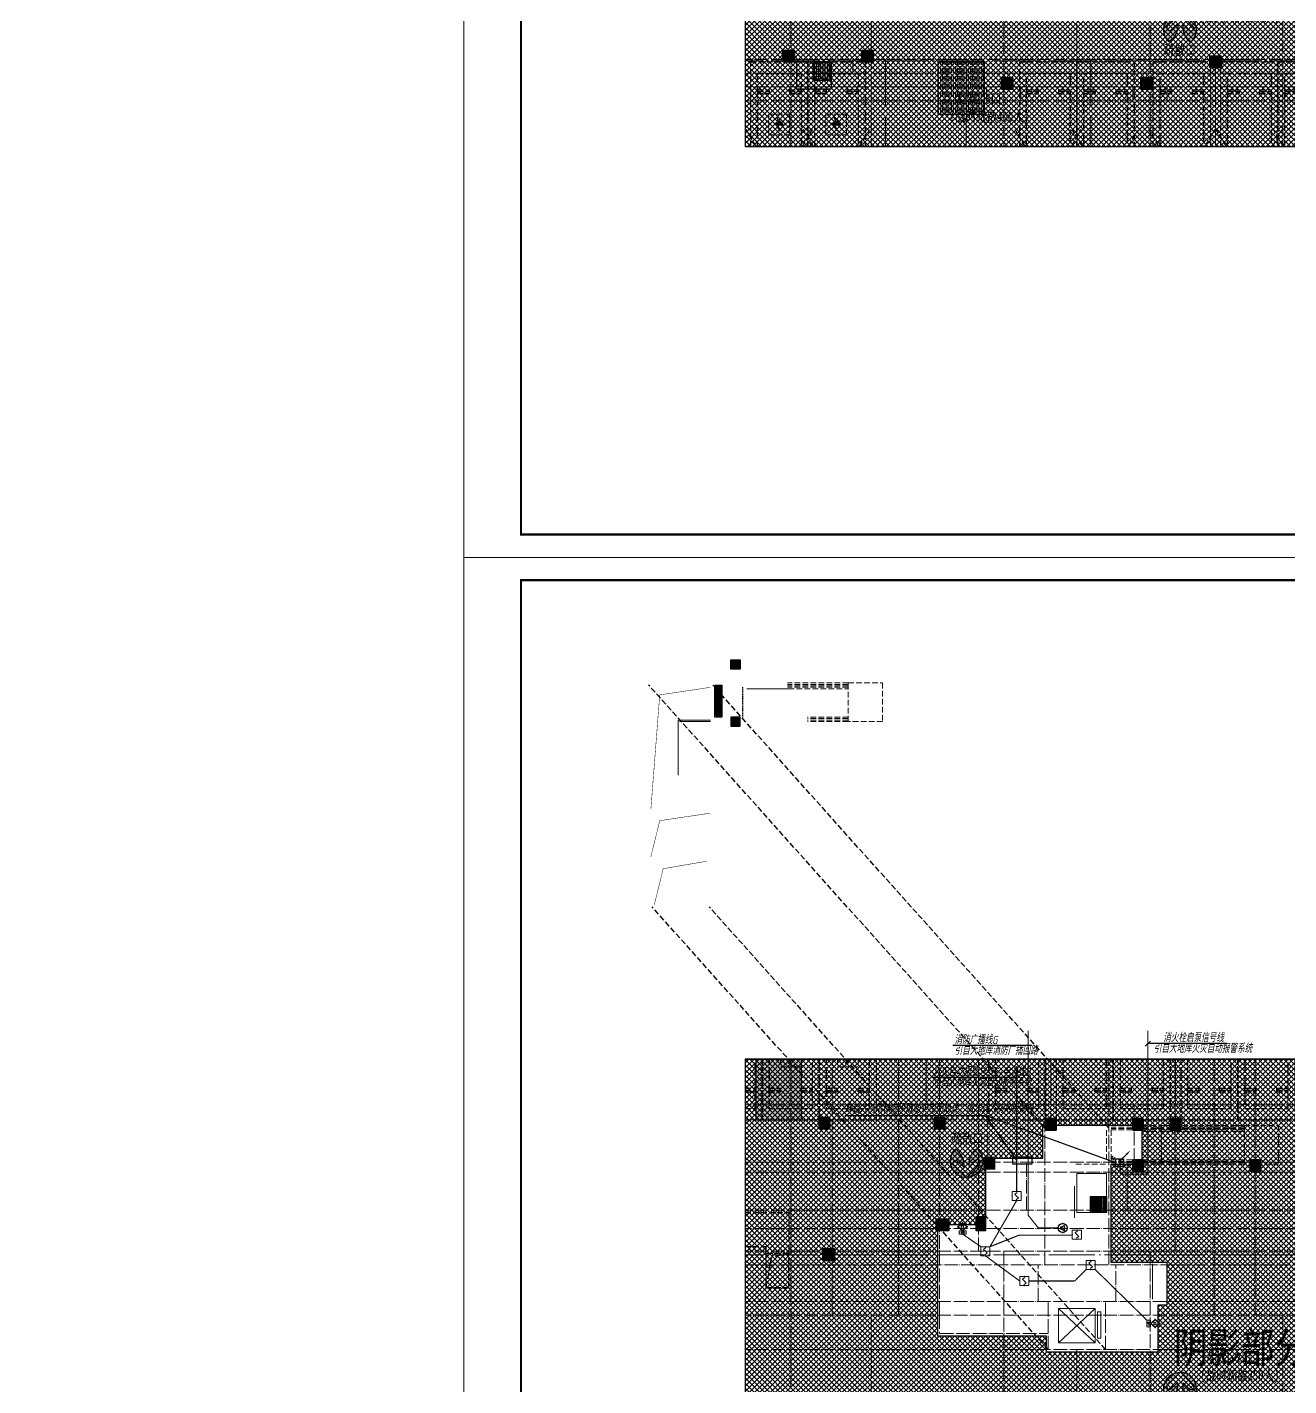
# Model space of a CAD drawing. Extents: x 3002737 to 4077523, y -995787 to -7267.
# Drawn here: x 3398263 to 3453419, y -853806 to -794406 of the extents above; entities that cross this region are included whole.
import ezdxf
from ezdxf.enums import TextEntityAlignment as Align
from ezdxf.xclip import XClip

# ---------------------------------------------------------------- set-up
doc = ezdxf.new("R2010")
doc.units = 0
doc.header["$LTSCALE"] = 1000
doc.header["$MEASUREMENT"] = 0
doc.header["$XCLIPFRAME"] = 2
for name, pattern in [('#P_--_20B1_001_t3$0$DASH', [0.35, 0.25, -0.1]), ('5、6、7#楼参照$0$DASH', [0.35, 0.25, -0.1]), ('__DASH', [0.35, 0.25, -0.1]), ('DASH', [0.35, 0.25, -0.1]), ('DOTE', [2.4200000000000004, 2, -0.2, 0.02, -0.2]), ('HIDDEN', [0.375, 0.25, -0.125])]:
    doc.linetypes.add(name, pattern=pattern)
doc.layers.get('0').update_dxf_attribs({"linetype": 'CONTINUOUS'})
for name, color, linetype in [('!!电气', 1, 'CONTINUOUS'), ('!校对', 2, 'CONTINUOUS'), ('0-R-口部编号', 211, 'CONTINUOUS'), ('0-R-风井', 2, 'CONTINUOUS'), ('0-R疏散口', 20, 'CONTINUOUS'), ('0-R集水坑', 191, 'CONTINUOUS'), ('DIM-照明', 7, 'CONTINUOUS'), ('EQUIP-安防', 3, 'CONTINUOUS'), ('EQUIP-广播', 3, 'CONTINUOUS'), ('HS-A-停车位（标准）', 9, 'CONTINUOUS'), ('LWIRE', 4, 'CONTINUOUS'), ('text', 7, 'CONTINUOUS'), ('VPIPE-雨水', 4, 'DASH'), ('WIRE-消防', 4, 'CONTINUOUS'), ('人防集水坑', 11, 'CONTINUOUS'), ('审核', 1, 'CONTINUOUS'), ('疏散口', 20, 'CONTINUOUS')]:
    doc.layers.add(name, color=color, linetype=linetype)
for name, color, linetype, lineweight in [('3.5方案汇报，与郭总、侯月琴确定户型_t8$0$STAIR', 2, 'CONTINUOUS', 18), ('AE-PARKING', 70, '5、6、7#楼参照$0$DASH', 13), ('DOTE', 19, 'DOTE', 9), ('EQUIP-消防', 3, 'CONTINUOUS', 20), ('PUB_HATCH', 8, 'CONTINUOUS', 9), ('STAIR', 252, 'CONTINUOUS', 20), ('WINDOW', 146, 'CONTINUOUS', 20), ('图框', 147, 'CONTINUOUS', 20), ('填充', 251, 'CONTINUOUS', 5), ('平面-看线', 252, 'CONTINUOUS', 15), ('排水', 252, 'CONTINUOUS', 20), ('砼柱', 2, 'CONTINUOUS', 35)]:
    doc.layers.add(name, color=color, linetype=linetype, lineweight=lineweight)
doc.styles.add('-宋体', font='', dxfattribs={"width": 0.8})
doc.styles.add('_TEL_DIM', font='SIMPLEX', dxfattribs={"width": 0.8, "height": 3.5, "bigfont": 'HZTXT'})
doc.styles.add('HZTXT', font='gbeitc.shx', dxfattribs={"width": 0.8, "height": 400, "bigfont": 'hztxt.shx'})
doc.styles.get("Standard").update_dxf_attribs({"font": 'gbenor.shx', "bigfont": 'gbcbig.shx'})
doc.styles.add('黑体', font='simhei.ttf')
doc.styles.get('-宋体').set_extended_font_data('SimSun')
pattern_1 = [(90, (278075.2999756152, -731194.3965097175), (-93.75, 5.740531871003218e-15), [225, -56.25, 9.375, -56.25])]

# ---------------------------------------------------------------- blocks, each defined once
blk = doc.blocks.new('充电车位')
at = {"layer": 'AE-PARKING', "linetype": 'ByBlock'}
h = blk.add_hatch(color=1, dxfattribs=at)
h.dxf.hatch_style = 1
h.paths.add_polyline_path([(-1007586.192309124, -1042637.750552036), (-1007473.70691881, -1042375.484842397), (-1007689.223537753, -1042375.484842405), (-1007425.007632948, -1042030.478523538), (-1007514.574478829, -1042281.719792634), (-1007278.962196556, -1042297.991757713)])
at = {"layer": 'AE-PARKING', "color": 1}
for p, q in [((-1007928.602682202, -1041872.947363779), (-1007028.602682206, -1041872.947363779)), ((-1007928.602682199, -1041872.947363779), (-1007928.602682201, -1042772.947363771)), ((-1007028.602682203, -1041872.947363779), (-1007028.602682201, -1042772.947363771)), ((-1007928.602682204, -1042772.947363771), (-1007028.602682201, -1042772.947363771))]:
    blk.add_line(p, q, dxfattribs=at)
at = {"layer": 'AE-PARKING', "color": 1, "linetype": 'ByBlock'}
for p, q in [((-1007425.007632948, -1042030.478523538), (-1007689.223537753, -1042375.484842405)), ((-1007689.223537753, -1042375.484842405), (-1007473.70691881, -1042375.484842397)), ((-1007278.962196556, -1042297.991757713), (-1007586.192309124, -1042637.750552036)), ((-1007586.192309124, -1042637.750552036), (-1007473.70691881, -1042375.484842397)), ((-1007425.007632948, -1042030.478523538), (-1007514.574478829, -1042281.719792634)), ((-1007514.574478829, -1042281.719792634), (-1007278.962196556, -1042297.991757713))]:
    blk.add_line(p, q, dxfattribs=at)
blk = doc.blocks.new('A$C25A378E3')
at = {"layer": 'HS-A-停车位（标准）', "linetype": 'DASH'}
for p, q in [((299.9288666398497, 4280.200665866025), (299.9276344913524, 4120.200664976728)), ((299.9282505712472, 4200.200665451237), (799.9279646449722, 4200.00894667895)), ((299.9288666398497, 4280.200665866025), (799.9285807174165, 4280.00894703425)), ((799.9285807174165, 4280.00894703425), (799.9273485837039, 4120.008946264163)), ((1699.929113851395, 4280.193678615266), (1699.927881702897, 4120.19367778569)), ((1699.928497782676, 4200.193678200361), (2199.928211856517, 4200.001959428308)), ((1699.929113851395, 4280.193678615266), (2199.928827928961, 4280.001959843212)), ((2199.928827928961, 4280.001959843212), (2199.927595795365, 4120.001958953799)), ((299.9276344913524, 4120.200664976728), (799.9273485837039, 4120.008946264163)), ((1699.927881702897, 4120.19367778569), (2199.927595795365, 4120.001958953799)), ((300.0205537431175, 1700.046125917463), (-199.9740653929766, 2550.049336581258)), ((2200.020893819514, 1700.035927985562), (2700.026429273654, 2550.032717227354))]:
    blk.add_line(p, q, dxfattribs=at)
for points in [[(1.164153218269348e-10, 5499.999999999884), (2499.999999842257, 5499.971898506512), (2499.938176556607, -0.02810114610474557), (-0.06182328553404659, 3.472669050097466e-07)], [(299.9943796824664, 4999.996627852321), (2199.994379562442, 4999.975270717288), (2199.938176575466, -0.02472896687686443), (299.9381766954903, -0.003371831844560802)]]:
    blk.add_lwpolyline(points, close=True, dxfattribs=at)
blk = doc.blocks.new('TIY8O')
at = {"layer": '0-R集水坑', "linetype": 'DASH'}
h = blk.add_hatch(dxfattribs=at)
h.set_pattern_fill('LINE', color=191, scale=100, angle=-90.00000000000006, style=0)
h.set_pattern_definition([(270, (-235326.6603705898, -492619.8195465856), (95.25, -7.876661409549766e-14), [])])
h.paths.add_polyline_path([(251192.714674465, 63602.66983472076), (251192.7093475896, 62902.669904932), (250492.7095668054, 62902.67580823865), (250492.7161997986, 63602.67580820792)])
at = {"layer": '0-R集水坑', "color": 191, "elevation": 0.4327255357110903}
for points in [[(250442.7090580211, 62452.68549320343), (251942.7090579913, 62452.67601750753), (251942.7166385491, 63652.67601748332), (250442.7166385789, 63652.68549317922)], [(251242.7159861337, 63652.66910502905), (251242.7089670943, 62852.66910505909), (250442.7091281175, 62852.67624693047), (250442.7166384909, 63652.67624689624)]]:
    blk.add_lwpolyline(points, close=True, dxfattribs=at)
at = {"layer": '0-R集水坑', "color": 191, "linetype": 'DASH', "elevation": 0.4327255357110903}
blk.add_lwpolyline([(251192.714674465, 63602.66983472076), (251192.7093475896, 62902.669904932), (250492.7095668054, 62902.67580823865), (250492.7161997986, 63602.67580820792)], close=True, dxfattribs=at)
blk = doc.blocks.new('TYUIYOIUO')
at = {"layer": '0-R-风井', "linetype": '__DASH'}
for p, q in [((-220495.2604517784, 794766.7156419335), (-212859.8629011378, 794766.7156419335)), ((-212859.8629011378, 794766.7156419335), (-212859.8629011379, 792966.6619020574)), ((-220495.2604517784, 793266.7156419335), (-213859.8629011378, 793266.7156419335)), ((-213859.8629011378, 793266.7156419335), (-213859.8629011379, 792966.6619020574)), ((-213859.8629011379, 792966.6619020574), (-213859.8629011379, 791466.6619020574)), ((-212859.8629011379, 792966.6619020574), (-213859.8629011379, 792966.6619020574)), ((-212859.8629011379, 791466.6619020574), (-212859.8629011379, 792966.6619020574)), ((-213859.8629011379, 791466.6619020574), (-212859.8629011379, 791466.6619020574)), ((-212859.8629011379, 791466.6619020574), (-213859.8629011379, 791466.6619020574))]:
    blk.add_line(p, q, dxfattribs=at)
blk.add_lwpolyline([(-212859.873652828, 792966.6619020574), (-213625.1434895012, 792789.1179162799), (-213859.8629011379, 791466.6619020574)], dxfattribs=at)
blk = doc.blocks.new('A$C1DD019F9')
at = {"layer": '疏散口'}
h = blk.add_hatch(color=256, dxfattribs=at)
edge = h.paths.add_edge_path()
edge.add_line((1657.837590239942, 3315.723901660649), (367.3306208625436, 2025.216944172512))
edge.add_arc((562.7390984487897, 1829.808464785995), 276.3493204781321, 134.999999736071, 315.0000450135555)
edge.add_line((758.1477304548025, 1634.400139819365), (1381.488251060247, 2257.740654682275))
edge.add_arc((-487.2515846193137, 1989.868379143272), 1887.841129295078, -24.12321173134552, 8.157426411511608, ccw=False)
edge.add_arc((-487.2518275084583, 1989.868449001487), 1887.841379523462, 303.5961554791981, 335.8767893464231, ccw=False)
edge.add_arc((1657.83757689014, 1657.627985069564), 1658.095916591085, 89.99999953869542, 228.4172749558772, ccw=False)
h = blk.add_hatch(color=256, dxfattribs=at)
edge = h.paths.add_edge_path()
edge.add_line((1657.837590239942, 3315.723901660649), (2948.344559617341, 2025.216944172512))
edge.add_arc((2752.936082031095, 1829.808464785995), 276.3493204781321, -135.00004501355562, 45.000000263928996, ccw=False)
edge.add_line((2557.527450025082, 1634.400139819365), (1934.186929419636, 2257.740654682275))
edge.add_arc((3802.926765099197, 1989.868379143272), 1887.841129295078, 171.8425735884883, 204.1232117313454)
edge.add_arc((3802.927007988342, 1989.868449001489), 1887.841379523464, 204.123210653577, 236.403844520802)
edge.add_arc((1657.837603589745, 1657.627985069564), 1658.095916591085, 311.5827250441228, 450.0000004613047)
for points in [[(1657.837590239942, 3315.723901660649), (367.3306208625437, 2025.216944172512, 1.000000395120669), (758.1477304548025, 1634.400139819365), (1381.488251060247, 2257.740654682275, -0.1417897514410627), (1235.721885070204, 1218.307265423704, -0.141789732410033), (557.3581269979476, 417.3751685111782, -0.6899650482418342), (1657.837590239942, 3315.723901660649)], [(1657.837590239942, 3315.723901660649), (2948.344559617341, 2025.216944172512, -1.000000395120669), (2557.527450025082, 1634.400139819365), (1934.186929419636, 2257.740654682275, 0.1417897514410627), (2079.953295409679, 1218.307265423704, 0.141789732410033), (2758.317053481937, 417.3751685111782, 0.6899650482418342), (1657.837590239942, 3315.723901660649)]]:
    blk.add_lwpolyline(points, format="xyb", close=True, dxfattribs=at)
blk = doc.blocks.new('A$C24B36177')
for points in [[(-33100.00072647131, -16697.00419361377), (-33550.00072647131, -16697.00419361377), (-33550.00072647131, -17197.00419361377), (-33100.00072647131, -17197.00419361377)], [(-28064.61950743129, -16697.00424090121), (-28514.61950743129, -16697.00424090121), (-28514.61950743129, -17197.00424090121), (-28064.61950743129, -17197.00424090121)], [(-23200, -16747.00424090121), (-23650, -16747.00424090121), (-23650, -17247.00424090121), (-23200, -17247.00424090121)], [(-19389.61950742546, -16747.00424090121), (-19839.61950742546, -16747.00424090121), (-19839.61950742546, -17247.00424090121), (-19389.61950742546, -17247.00424090121)], [(-17750, -16747.00424090121), (-18200, -16747.00424090121), (-18200, -17247.00424090121), (-17750, -17247.00424090121)], [(-25889.61950742546, -18447.00409836951), (-26339.61950742546, -18447.00409836951), (-26339.61950742546, -18947.00409836951), (-25889.61950742546, -18947.00409836951)], [(-19389.61950742546, -18547.00409836951), (-19839.61950742546, -18547.00409836951), (-19839.61950742546, -19047.00409836951), (-19389.61950742546, -19047.00409836951)], [(-14264.61950506538, -18547.00410158467), (-14714.61950506538, -18547.00410158467), (-14714.61950506538, -19047.00410158467), (-14264.61950506538, -19047.00410158467)], [(-27889.61950743129, -21147.00424090121), (-28439.61950743129, -21147.00424090121), (-28439.61950743129, -21647.00424090121), (-27889.61950743129, -21647.00424090121)], [(-26289.61950743129, -21047.00424090121), (-26689.61950743129, -21047.00424090121), (-26689.61950743129, -21647.00424090121), (-26289.61950743129, -21647.00424090121)], [(-32889.61950743129, -22447.00424090121), (-33389.61950743129, -22447.00424090121), (-33389.61950743129, -22947.00424090121), (-32889.61950743129, -22947.00424090121)], [(-35139.6195074314, -29947.00424090121), (-34639.6195074314, -29947.00424090121), (-34639.6195074314, -29447.00424090121), (-35139.6195074314, -29447.00424090121)], [(-31689.61950792919, -29947.00424090121), (-31189.61950792919, -29947.00424090121), (-31189.61950792919, -29447.00424090121), (-31689.61950792919, -29447.00424090121)], [(-15974.99999840115, -29697.00424090121), (-16474.99999840115, -29697.00424090121), (-16474.99999840115, -30197.00424090121), (-15974.99999840115, -30197.00424090121)], [(-25589.6195074314, -31147.00424090121), (-25089.6195074314, -31147.00424090121), (-25089.6195074314, -30647.00424090121), (-25589.6195074314, -30647.00424090121)], [(-19489.6195074314, -31147.00424090121), (-18989.6195074314, -31147.00424090121), (-18989.6195074314, -30647.00424090121), (-19489.6195074314, -30647.00424090121)]]:
    blk.add_hatch(color=252).paths.add_polyline_path(points)
at = {"layer": '砼柱', "color": 252, "lineweight": 35}
for points in [[(-33100.00072647131, -16697.00419361377), (-33550.00072647131, -16697.00419361377), (-33550.00072647131, -17197.00419361377), (-33100.00072647131, -17197.00419361377)], [(-28064.61950743129, -16697.00424090121), (-28514.61950743129, -16697.00424090121), (-28514.61950743129, -17197.00424090121), (-28064.61950743129, -17197.00424090121)], [(-23200, -16747.00424090121), (-23650, -16747.00424090121), (-23650, -17247.00424090121), (-23200, -17247.00424090121)], [(-19389.61950742546, -16747.00424090121), (-19839.61950742546, -16747.00424090121), (-19839.61950742546, -17247.00424090121), (-19389.61950742546, -17247.00424090121)], [(-17750, -16747.00424090121), (-18200, -16747.00424090121), (-18200, -17247.00424090121), (-17750, -17247.00424090121)], [(-25889.61950742546, -18447.00409836951), (-26339.61950742546, -18447.00409836951), (-26339.61950742546, -18947.00409836951), (-25889.61950742546, -18947.00409836951)], [(-19389.61950742546, -18547.00409836951), (-19839.61950742546, -18547.00409836951), (-19839.61950742546, -19047.00409836951), (-19389.61950742546, -19047.00409836951)], [(-14264.61950506538, -18547.00410158467), (-14714.61950506538, -18547.00410158467), (-14714.61950506538, -19047.00410158467), (-14264.61950506538, -19047.00410158467)], [(-27889.61950743129, -21147.00424090121), (-28439.61950743129, -21147.00424090121), (-28439.61950743129, -21647.00424090121), (-27889.61950743129, -21647.00424090121)], [(-26289.61950743129, -21047.00424090121), (-26689.61950743129, -21047.00424090121), (-26689.61950743129, -21647.00424090121), (-26289.61950743129, -21647.00424090121)], [(-32889.61950743129, -22447.00424090121), (-33389.61950743129, -22447.00424090121), (-33389.61950743129, -22947.00424090121), (-32889.61950743129, -22947.00424090121)], [(-35139.6195074314, -29947.00424090121), (-34639.6195074314, -29947.00424090121), (-34639.6195074314, -29447.00424090121), (-35139.6195074314, -29447.00424090121)], [(-31689.61950792919, -29947.00424090121), (-31189.61950792919, -29947.00424090121), (-31189.61950792919, -29447.00424090121), (-31689.61950792919, -29447.00424090121)], [(-15974.99999840115, -29697.00424090121), (-16474.99999840115, -29697.00424090121), (-16474.99999840115, -30197.00424090121), (-15974.99999840115, -30197.00424090121)], [(-25589.6195074314, -31147.00424090121), (-25089.6195074314, -31147.00424090121), (-25089.6195074314, -30647.00424090121), (-25589.6195074314, -30647.00424090121)], [(-19489.6195074314, -31147.00424090121), (-18989.6195074314, -31147.00424090121), (-18989.6195074314, -30647.00424090121), (-19489.6195074314, -30647.00424090121)]]:
    blk.add_lwpolyline(points, close=True, dxfattribs=at)
blk = doc.blocks.new('FSFSFASFSFESFSEF')
at = {"layer": '人防集水坑', "ltscale": 0.8}
h = blk.add_hatch(dxfattribs=at)
h.set_pattern_fill('GRATE', color=256, scale=75, style=0)
h.set_pattern_definition([(270, (-806039.3574039747, 23438904.07928268), (59.53125, -1.822618869043522e-14), []), (360, (-806039.3574039747, 23438904.07928268), (8.748522416193854e-14, 238.125), [])])
h.paths.add_polyline_path([(286466.5787021541, 761315.5335229017), (287066.5787021541, 761315.5335229017), (287066.5787021541, 760715.5335229017), (286466.5787021541, 760715.5335229017)])
at = {"layer": '人防集水坑'}
for points in [[(287116.5787021541, 760665.5335229017), (286416.5787021541, 760665.5335229017), (286416.5787021541, 761365.5335229017), (287116.5787021541, 761365.5335229017)], [(287066.5787021541, 760715.5335229017), (286466.5787021541, 760715.5335229017), (286466.5787021541, 761315.5335229017), (287066.5787021541, 761315.5335229017)]]:
    blk.add_lwpolyline(points, close=True, dxfattribs=at)
at = {"layer": '排水'}
blk.add_lwpolyline([(285816.5787021536, 760665.5335229018), (287116.5787021536, 760665.5335229018), (287116.5787021534, 762365.5335229018), (285816.5787021534, 762365.5335229018)], close=True, dxfattribs=at)
blk = doc.blocks.new('DFBFBFBGF')
at = {"layer": 'STAIR', "color": 252, "linetype": '#P_--_20B1_001_t3$0$DASH'}
for p, q in [((293136.325158803, 754230.1456084143), (287316.5787030022, 754230.1456084143)), ((293136.3251588031, 754160.1456084616), (287316.5787030022, 754160.1456084708)), ((293136.3251588029, 754100.1456084616), (287316.5787030022, 754100.1456084704)), ((293136.3251588018, 754030.1456084143), (287316.5787030022, 754030.1456084145)), ((288716.325158803, 753970.1456084145), (293136.3251588018, 753970.1456083918)), ((293136.3251588018, 754030.1456084143), (293136.325158803, 754230.1456084143)), ((293136.325158803, 752730.1456083826), (287316.5787030022, 752730.1456085002)), ((293136.3251588031, 752660.1456084299), (287316.5787030022, 752660.1456085349)), ((293136.3251588029, 752600.1456084299), (287316.5787030022, 752600.1456085352)), ((293136.3251588018, 752530.1456083826), (293136.325158803, 752730.1456083826)), ((293136.3251588018, 752530.1456083826), (287316.5787030022, 752530.1456085071))]:
    blk.add_line(p, q, dxfattribs=at)
blk.add_lwpolyline([(293136.325158803, 754230.1456084143), (294636.325158803, 754230.1456084143), (294636.325158803, 752530.1456083859), (293136.325158803, 752530.1456083859)], close=True, dxfattribs=at)
at = {"layer": '审核', "color": 252, "linetype": 'HIDDEN', "ltscale": 0.2}
blk.add_line((289519.4158324369, 752530.1456084601), (289519.4158324566, 754230.1456084143), dxfattribs=at)
blk = doc.blocks.new('A$C74D73064')
h = blk.add_hatch()
h.set_pattern_fill('ACAD_ISO10W100', color=252, scale=125, angle=90, style=0)
h.set_pattern_definition(pattern_1)
h.paths.add_polyline_path([(63780.23772452096, 67618.92371150211), (65779.74150310422, 67618.923711224), (65780.23708311631, 84119.25653060107), (63780.23708311631, 84119.25653060107)])
h = blk.add_hatch()
h.set_pattern_fill('ACAD_ISO10W100', color=252, scale=125, angle=90, style=0)
h.set_pattern_definition(pattern_1)
h.paths.add_polyline_path([(73755.03510113328, 52172.25646247552), (71755.03510111698, 52172.25646247552), (71755.03510111698, 54472.26436683524), (73755.03510113328, 54472.26436683524)])
at = {"layer": '填充'}
h = blk.add_hatch(dxfattribs=at)
h.set_pattern_fill('ANSI37', color=252, scale=100, style=0)
h.set_pattern_definition([(45, (953418.0689988486, -464688.2486653434), (-112.2532015133644, 112.2532015133644), []), (135, (953418.0689988486, -464688.2486653434), (-112.2532015133644, -112.2532015133644), [])])
h.paths.add_polyline_path([(80665.17603729793, 65672.48837316764), (80665.16878460255, 67372.48837309965), (76315.42314581037, 67372.47708918905), (76315.44338913274, 65922.31491932465), (73815.27929861541, 65922.28001865727), (73815.70259129931, 63022.07399217045), (71715.61954953347, 63022.08716774738), (71715.61954846862, 58172.5228937529), (76465.42569751665, 58172.52289491647), (76465.42609427881, 57472.26040542801), (81365.36210999638, 57472.33170786221), (81365.36439925246, 59522.3452284364), (81765.31847971585, 59522.16067246662), (81765.31619054475, 61372.41094876366), (79315.429809239, 61372.5030432209), (79315.43675540725, 65672.48837319232)], flags=16)
h.paths.add_polyline_path([(63315.42631966039, 70272.25150029903), (117315.4131872017, 70272.25150029903), (117315.4131872017, 50772.25150147581), (63315.42631966039, 50772.25150147581)])
h.paths.add_polyline_path([(104915.180315074, 66522.63348268607), (104915.1792557474, 67421.37189632078), (100065.8814758989, 67423.14449472242), (100065.8795978959, 65672.65199905197), (101315.6179143763, 65672.65199907875), (101315.4711288554, 61472.5150287117), (96715.47766501806, 61472.51356931013), (96715.47981255513, 58172.52251458913), (101465.471897395, 58172.52251474874), (101465.4718925492, 57472.25621834851), (104165.4718936066, 57472.25621835887), (104165.471893603, 59522.25982905645), (107365.4438624624, 59522.24441909161), (107365.4570225275, 63822.26013017801), (106865.505859774, 63822.24568696046), (106865.4991138611, 66522.58811312291)], flags=16)
at = {"color": 252}
for points in [[(63780.23772452096, 67618.92371150211), (65779.74150310422, 67618.923711224), (65780.23708311631, 84119.25653060107), (63780.23708311631, 84119.25653060107)], [(63315.42631966039, 70272.25150029897), (117315.4131872017, 70272.25150029897), (117315.4131872017, 50772.25150147581), (63315.42631966039, 50772.25150147581)], [(80665.17603729793, 65672.4883731677), (80665.16878460255, 67372.48837309971), (76315.42314581037, 67372.477089189), (76315.44338913274, 65922.31491932471), (73815.27929861541, 65922.28001865721), (73815.70259129931, 63022.07399217051), (71715.61954953347, 63022.08716774744), (71715.61954846862, 58172.5228937529), (76465.42569751665, 58172.52289491647), (76465.42609427881, 57472.26040542801), (81365.36210999638, 57472.33170786221), (81365.36439925246, 59522.3452284364), (81765.31847971585, 59522.16067246662), (81765.31619054475, 61372.41094876372), (79315.429809239, 61372.50304322096), (79315.43675540725, 65672.48837319226)], [(73755.03510113328, 52172.25646247552), (71755.03510111698, 52172.25646247552), (71755.03510111698, 54472.26436683524), (73755.03510113328, 54472.26436683524)]]:
    blk.add_lwpolyline(points, close=True, dxfattribs=at)
at = {"layer": '3.5方案汇报，与郭总、侯月琴确定户型_t8$0$STAIR', "color": 252}
for p, q in [((78615.4263320188, 59372.24230541184), (77015.42633201834, 57872.24230541324)), ((77015.42633201834, 59372.24230541184), (78615.4263320188, 57872.24230541324))]:
    blk.add_line(p, q, dxfattribs=at)
for points in [[(77015.42633201834, 57872.24230541324), (77015.42633201834, 59372.24230541184), (78615.4263320188, 59372.24230541184), (78615.4263320188, 57872.24230541324)], [(78715.42633200926, 58072.24230552872), (78715.42633200926, 59222.24230552919), (78865.42633201205, 59222.24230552919), (78865.42633201205, 58072.24230552872)]]:
    blk.add_lwpolyline(points, close=True, dxfattribs=at)
at = {"layer": 'DOTE', "color": 252}
for p, q in [((65780.03510113049, 93136.92275867704), (65780.03510113049, 67619.25646164955)), ((71230.03510113049, 93136.92275867704), (71230.03510113049, 67619.25646164955)), ((76680.03510113049, 93136.92275867704), (76680.03510113049, 67619.25646164955)), ((82130.03510113049, 93136.92275867704), (82130.03510113049, 67619.25646164955)), ((-86385.24772744626, 67619.25646164955), (196116.0437006025, 67619.25646164955)), ((196116.0437006019, 61719.25646164967), (-86385.24772744626, 61719.25646164967)), ((196116.0437006026, 54519.25646164967), (-86385.24772744626, 54519.25646164967)), ((69455.03554071032, 54519.25646164967), (69455.03554071032, 8148.87609948148)), ((72980.0351011313, 54519.25646164967), (72980.0351011313, 8148.876076509594)), ((78430.0351011313, 54519.25646164967), (78430.0351011313, 8148.876076509594)), ((83880.03510272922, 54519.25646164967), (83880.03510272922, 8148.876076509594))]:
    blk.add_line(p, q, dxfattribs=at)
at = {"layer": 'DOTE', "color": 252, "linetype": 'DOTE', "ltscale": 0.3}
for p, q in [((71815.04464081652, 59072.52574316377), (71815.04464314855, 58272.52581835119)), ((71815.04464084783, 58272.52581835119), (76564.85039179295, 58272.52583219728))]:
    blk.add_line(p, q, dxfattribs=at)
at = {"layer": 'STAIR', "color": 252, "linetype": '#P_--_20B1_001_t3$0$DASH'}
for p, q in [((79115.06747610844, 67172.09690903104), (79115.06747613614, 65872.48753626214)), ((79315.06747612939, 65872.48753626214), (79315.06238964386, 67172.48744829581)), ((77765.42995815724, 65672.24126718345), (79115.42633214244, 65672.24126671033))]:
    blk.add_line(p, q, dxfattribs=at)
at = {"layer": 'STAIR', "color": 252}
blk.add_lwpolyline([(77705.42531366099, 64713.77724462969), (77705.4176635975, 63332.24172114755)], dxfattribs=at)
at = {"layer": 'WINDOW', "color": 252}
blk.add_line((81115.31807428994, 61322.2523957697), (81115.31808832078, 59772.25225000829), dxfattribs=at)
at = {"layer": '填充', "color": 252}
for points in [[(63315.42631966039, 70272.25150029903), (117315.4131872017, 70272.25150029903), (117315.4131872017, 50772.25150147581), (63315.42631966039, 50772.25150147581)], [(80665.17603729793, 65672.48837316764), (80665.16878460255, 67372.48837309965), (76315.42314581037, 67372.47708918905), (76315.44338913274, 65922.31491932465), (73815.27929861541, 65922.28001865727), (73815.70259129931, 63022.07399217045), (71715.61954953347, 63022.08716774738), (71715.61954846862, 58172.5228937529), (76465.42569751665, 58172.52289491647), (76465.42609427881, 57472.26040542801), (81365.36210999638, 57472.33170786221), (81365.36439925246, 59522.3452284364), (81765.31847971585, 59522.16067246662), (81765.31619054475, 61372.41094876366), (79315.429809239, 61372.5030432209), (79315.43675540725, 65672.48837319232)]]:
    blk.add_lwpolyline(points, close=True, dxfattribs=at)
at = {"color": 252}
for name, p in [('A$C24B36177', (100104.7992927883, 84419.25646130543)), ('DFBFBFBGF', (-208001.1523700804, -686857.6578303024)), ('FSFSFASFSFESFSEF', (-208001.1523704519, -697093.291209708))]:
    blk.add_blockref(name, p, dxfattribs=at)
at = {"layer": '0-R疏散口', "color": 252, "yscale": 0.4305656706515025, "zscale": 0.4305656706515025}
for p, xscale, rotation in [((72256.60849710193, 66511.08363724244), -0.4305656706515025, 181.4259203059818), ((81599.58775826031, 55173.50403253478), 0.4305656706515025, 358.5740796940182)]:
    blk.add_blockref('A$C1DD019F9', p, dxfattribs=dict(at, xscale=xscale, rotation=rotation))
at = {"layer": '0-R集水坑', "color": 252, "xscale": -1}
blk.add_blockref('TIY8O', (317508.1322297161, -9180.418311457499, -0.4327255357110903), dxfattribs=at)
at = {"layer": 'AE-PARKING', "color": 252, "rotation": 359.9974937272497}
for p in [(1072829.334813682, 1112662.743279228), (1075329.334813682, 1112662.743279228)]:
    blk.add_blockref('充电车位', p, dxfattribs=at)
at = {"layer": 'AE-PARKING', "color": 252, "xscale": -1, "rotation": 180.0025062727504}
for p in [(1072318.531689415, -990544.990890187), (1074818.531689415, -990544.990890187)]:
    blk.add_blockref('充电车位', p, dxfattribs=at)
at = {"layer": 'HS-A-停车位（标准）', "color": 252}
blk.add_blockref('TYUIYOIUO', (278075.2999756152, -731194.3965097175), dxfattribs=at)
at = {"layer": 'HS-A-停车位（标准）', "color": 252, "linetype": 'DASH', "xscale": -1, "rotation": 179.9993559612105}
for p in [(61555.22057094518, 73119.25646130368), (64055.22057094518, 73119.25646130368), (66555.2205709453, 73119.25646130356), (73955.03510104702, 73119.25646095606), (76905.09692433244, 73119.25646130368), (79405.03510104702, 73119.25646095606), (82355.09692433244, 73119.25646130368), (84855.03510104702, 73119.25646095606)]:
    blk.add_blockref('A$C25A378E3', p, dxfattribs=at)
at = {"layer": 'HS-A-停车位（标准）', "color": 252, "linetype": 'DASH', "rotation": 0.000644038787326284}
for p in [(63555.0351011306, 48969.25646199903), (66055.03510113072, 48969.25646199891), (75315.46637877845, 48969.84644997725), (77815.46637877857, 48969.84644989297), (81155.09692601475, 48969.25646199891), (84105.09692441695, 48969.25646199903), (86605.09692441695, 48969.25646199891)]:
    blk.add_blockref('A$C25A378E3', p, dxfattribs=at)
at = {"layer": '0-R-口部编号', "color": 252, "style": '-宋体', "width": 0.75}
for s, p in [('人防1-2口', (83387.02730487834, 57016.98941496061)), ('(战时疏散250人)', (83214.26666950237, 56228.09693029569)), ('人防2-3口', (72437.01802285598, 52641.93699239986)), ('(战时疏散400人)', (72264.25738748, 51853.04450773494))]:
    blk.add_text(s, height=450, dxfattribs=at).set_placement(p)
at = {"layer": '0-R疏散口', "color": 252, "style": '-宋体', "width": 0.75}
for p in [(72332.69081894075, 66579.9536120462), (81628.48854381964, 54772.86511290993, -1.403531550921449e-08)]:
    blk.add_text('疏散口', height=450, dxfattribs=at).set_placement(p)
blk = doc.blocks.new('HFHFTHFD')
at = {"layer": 'DOTE', "linetype": 'DOTE', "ltscale": 0.3}
for p, q in [((420616.5787028493, 612948.8100463543), (420616.5787028495, 593448.8100475312)), ((422416.5787019647, 601748.8100391305), (422416.5787019647, 612948.8100463543)), ((425316.5787020741, 601748.8100473222), (425316.5787020741, 612948.8100463543)), ((427116.5787021646, 601748.8100473222), (427116.5787027501, 612948.8100463543)), ((428816.5787016117, 604548.8100388076), (428816.5787015849, 612948.8100463543)), ((431716.5787021924, 603949.0803065526), (431716.5787021923, 612948.8100463543)), ((434516.5787031293, 603949.0803065526), (434516.5787031293, 612948.8100463543)), ((437416.57870371, 604548.8100388076), (437416.5787037368, 612948.8100463543)), ((439116.5787031571, 601748.8100473222), (439116.5787025715, 612948.8100463543)), ((440916.5787032476, 601748.8100473222), (440916.5787032476, 612948.8100463543)), ((443816.578703357, 601748.8100391305), (443816.5787033571, 612948.8100463543)), ((445616.5787024723, 612948.8100463543), (445616.5787024723, 593448.8100475312)), ((447416.5787015875, 601748.8100391305), (447416.5787015874, 612948.8100463543)), ((450316.5787016969, 601748.8100473222), (450316.5787016969, 612948.8100463543)), ((452116.5787017875, 601748.8100473222), (452116.578702373, 612948.8100463543)), ((453816.5787012345, 604548.8100388076), (453816.5787012078, 612948.8100463543)), ((456716.5787018152, 603949.0803065526), (456716.5787018152, 612948.8100463543)), ((459516.5787027521, 603949.0803065526), (459516.5787027522, 612948.8100463543)), ((462416.5787033328, 604548.8100388076), (462416.5787033596, 612948.8100463543)), ((464116.57870278, 601748.8100473222), (464116.5787021944, 612948.8100463543)), ((465916.5787028704, 601748.8100473222), (465916.5787028704, 612948.8100463543)), ((468816.5787029798, 601748.8100391305), (468816.5787029798, 612948.8100463543)), ((470616.5787020952, 612948.8100463543), (470616.5787020951, 593448.8100475312)), ((472616.5787020951, 610948.8100463543), (418616.5787028495, 610948.8100463543)), ((429216.5787418562, 608448.8079394411), (429216.5792071599, 610948.8075475836)), ((435616.5800621139, 608448.8079394314), (435616.5805274176, 610948.8075475739)), ((455616.5773428306, 608448.8079394314), (455616.5768775269, 610948.8075475739)), ((462016.5786630883, 608448.8079394411), (462016.5781977847, 610948.8075475836)), ((472616.5787020951, 608448.8100463543), (418616.5787028495, 608448.8100463543)), ((430916.5787021924, 606348.8100465569), (430916.5787021922, 608448.8100463543)), ((435316.5787031294, 606348.8100465569), (435316.5787031293, 608448.8100463543)), ((472616.5787020951, 607998.8100463543), (418616.5787028495, 607998.8100463543)), ((455916.5787018151, 606348.8100465569), (455916.5787018152, 607998.8100463542)), ((460316.5787027521, 606348.8100465569), (460316.5787027522, 607998.8100463542)), ((472616.5787020951, 606348.8100465569), (418616.5787028495, 606348.8100465569)), ((472616.5787020951, 605548.8100406288), (418616.5787028495, 605548.8100406289)), ((472616.5787020951, 604548.8100471114), (418616.5787028495, 604548.8100471116)), ((429916.7956125877, 604548.8100471115), (429916.5572264311, 593448.8100475312)), ((436316.361792734, 604548.8100471115), (436316.6001788905, 593448.8100475312)), ((454916.7956122105, 604548.8100471115), (454916.5572260541, 593448.8100475312)), ((461316.3617923568, 604548.8100471115), (461316.6001785134, 593448.8100475312)), ((418616.5787028495, 603949.0803176122), (472616.5787020951, 603949.0802720234)), ((431416.5779594908, 602348.8100463725), (431416.5779592263, 603948.8100463734)), ((434816.5794645891, 602348.8100463725), (434816.5794648536, 603948.8100463734)), ((456416.5779403554, 602348.8100463725), (456416.5779400909, 603948.8100463734)), ((459816.5794454537, 602348.8100463725), (459816.5794457182, 603948.8100463734)), ((472616.5787020951, 602348.8100463724), (418616.5787028495, 602348.8100463726)), ((431866.5787074884, 600248.8100463784), (431866.5787075731, 602348.8100463543)), ((434366.5786978334, 600248.8100463304), (434366.5786977486, 602348.8100463543)), ((456866.5787071111, 600248.8100463304), (456866.5787071959, 602348.8100463543)), ((459366.5786974561, 600248.8100463784), (459366.5786973714, 602348.8100463543)), ((472616.5787020951, 601748.8100473221), (418616.5787028495, 601748.8100473222)), ((424116.5787026776, 601748.8100392178), (424116.5787026776, 593448.8100475312)), ((442116.5787120232, 601748.8100392178), (442116.5787120232, 593448.8100475312)), ((449116.5786929213, 601748.8100392178), (449116.5786929213, 593448.8100475312)), ((467116.5787022669, 601748.8100392178), (467116.5787022669, 593448.8100475312)), ((472616.5787020951, 600248.810045596), (418616.5787028495, 600248.8100466327)), ((433116.5787096269, 600248.8100463543), (433116.5787096269, 593448.8100475312)), ((458116.5786953176, 600248.8100463543), (458116.5786953176, 593448.8100475312)), ((472616.5787020951, 597248.8100389724), (418616.5787028495, 597248.8100389724)), ((423316.5787026776, 597248.8100389725), (423316.5787026776, 596648.8100389723)), ((442916.5787231674, 597248.8100389725), (442916.5787231674, 596648.8100389723)), ((448316.5786817771, 597248.8100389725), (448316.5786817771, 596648.8100389723)), ((467916.5787022669, 597248.8100389725), (467916.578702267, 596648.8100389723)), ((472616.5787020951, 596648.8100389723), (418616.5787028495, 596648.8100389723)), ((472616.5787020951, 596048.810047531), (418616.5787028495, 596048.810047531)), ((429166.6130644571, 596048.8100475312), (429166.6001787189, 595448.8100475312)), ((430666.5829980801, 596048.8100475312), (430666.5958838182, 595448.8100475312)), ((435566.574427765, 596048.8100475312), (435566.5615420268, 595448.8100475312)), ((437066.544361388, 596048.8100475312), (437066.5572471261, 595448.8100475312)), ((454166.6130435566, 596048.8100475312), (454166.6001578184, 595448.8100475312)), ((455666.5829771796, 596048.8100475312), (455666.5958629177, 595448.8100475312)), ((460566.5744068645, 596048.8100475312), (460566.5615211263, 595448.8100475312)), ((462066.5443404875, 596048.8100475312), (462066.5572262256, 595448.8100475312)), ((472616.5787020951, 595448.810047531), (418616.5787028495, 595448.8100475312))]:
    blk.add_line(p, q, dxfattribs=at)
blk = doc.blocks.new('A$C110D7C8B')
h = blk.add_hatch()
h.set_pattern_fill('ANSI32', color=252, scale=7, angle=135)
h.set_pattern_definition([(180, (-705542.5179923946, -984740.2321152245), (-3.552713678800501e-15, -33.33750000000001), []), (180, (-705553.6304971946, -984729.1196104245), (-3.552713678800501e-15, -33.33750000000001), [])])
h.paths.add_polyline_path([(50, -1350.000000041677), (250.0000000000582, -1350.000000041677), (249.9999999999418, -50), (50, -50)])
at = {"color": 252}
for points in [[(0, 0), (300, 0), (300, -1400.000000041677), (0, -1400.000000041677)], [(50, -50), (250, -50), (250, -1350.000000041677), (50, -1350.000000041677)]]:
    blk.add_lwpolyline(points, close=True, dxfattribs=at)
blk = doc.blocks.new('A$C028C60F5')
at = {"color": 252}
blk.add_lwpolyline([(400.0000000717118, -1.851003617048264e-07), (0, 0), (-1.851003617048264e-07, -400.0000001632143), (399.9999998866115, -400.0000003483146)], close=True, dxfattribs=at)
at = {"layer": 'PUB_HATCH', "color": 252}
blk.add_solid([(-1.851003617048264e-07, -400.0000001632143), (399.9999998866115, -400.0000003483146), (0, 0), (400.0000000717118, -1.851003617048264e-07)], dxfattribs=at)
blk = doc.blocks.new('A$C28781836')
at = {"color": 252, "const_width": 20}
for points in [[(-10119.74675783236, -5500.243901853333), (-9734.167879659159, -530.5246518856147), (-7519.74645551201, -200.2097836569883)], [(-10119.74482251349, -7600.249561245553), (-9734.163560814166, -6030.524345523096), (-7519.742136667017, -5700.209477294469)], [(-9969.746456323192, -9700.245550757623), (-9584.167872510036, -8130.523613388767), (-7669.746456337685, -7800.20874516014)]]:
    blk.add_lwpolyline(points, dxfattribs=at)
at = {"layer": 'STAIR', "color": 252, "linetype": '#P_--_20B1_001_t3$0$DASH'}
for p, q in [((-1500, 0), (-4152.000000014203, 1.047737896442413e-09)), ((-1499.999999999884, -69.99999995273538), (-4152.000000013737, -69.75341075321194)), ((-1500.000000000116, -129.9999999527354), (-4152.000000013388, -129.7534107532119)), ((-1500.000000001164, -200), (-4152.000000012922, -199.9999999989523)), ((-4111.199999980512, -260.0000000090804), (-1500.000000001164, -260.0000000224682)), ((-1500, -1500.000000031665), (-3267.999999990105, -1499.999999998952)), ((-1499.999999999884, -1569.9999999844), (-3267.999999989639, -1569.754457053379)), ((-1500.000000000116, -1629.9999999844), (-3267.999999989115, -1629.754457012867)), ((-1500.000000001164, -1700.000000031665), (-3267.999999989115, -1699.754457054427))]:
    blk.add_line(p, q, dxfattribs=at)
at = {"layer": 'STAIR', "color": 252}
for p, q in [((-5920, -259.9999999997672), (-4111.19999998057, -260.0000000090804)), ((-8869.74283019395, -1700.246588996262), (-7519.746456208813, -1700.246589469374))]:
    blk.add_line(p, q, dxfattribs=at)
at = {"layer": 'STAIR', "color": 252, "linetype": '#P_--_20B1_001_t3$0$DASH'}
blk.add_lwpolyline([(-1500, 0), (0, 0), (0, -1700.000000028405), (-1500, -1700.000000028405)], close=True, dxfattribs=at)
at = {"layer": 'STAIR', "color": 252}
blk.add_lwpolyline([(-7519.746456187801, -1640.246589469374), (-8929.755123912648, -1640.246588975191), (-8929.755124753749, -4040.246135032154)], dxfattribs=at)
at = {"layer": '审核', "color": 252, "linetype": 'HIDDEN', "ltscale": 0.2}
blk.add_line((-6119.755594726943, -200.1547837678809), (-6119.682242507813, -1500.172692473629), dxfattribs=at)
at = {"layer": '平面-看线', "color": 252}
for p, q in [((-1500.000000001164, -200), (-1500, 0)), ((-1500.000000001164, -1700.000000031665), (-1500, -1500.000000031665))]:
    blk.add_line(p, q, dxfattribs=at)
at = {"color": 252, "xscale": -1}
blk.add_blockref('A$C028C60F5', (-6219.744254106772, 999.753149292781), dxfattribs=at)
at = {"color": 252}
for name, p in [('A$C110D7C8B', (-7319.746456009045, -100.2399003441678)), ('A$C028C60F5', (-6619.744458064088, -1500.248004525783))]:
    blk.add_blockref(name, p, dxfattribs=at)
blk = doc.blocks.new('A$C7B1F0EBE')
at = {"color": 251, "linetype": '__DASH', "true_color": 0x636466}
for p, q in [((22902.27094201744, 33464.56624208507), (5579.640258559957, 52818.60173579375)), ((25702.27094089426, 33464.56624208484), (8379.640257436782, 52818.60173579375)), ((23052.27163664997, 23764.56650227751), (5729.640953191556, 43118.60199598619)), ((25552.46730292588, 23764.56650227751), (8229.836619467475, 43118.60199598619))]:
    blk.add_line(p, q, dxfattribs=at)
at = {"layer": 'VPIPE-雨水'}
blk.add_circle((25901.75482462719, 32164.78862315766), 55, dxfattribs=at)
for name, p in [('A$C28781836', (15799.38740952406, 52918.84754674346)), ('HFHFTHFD', (-408814.1128116706, -576484.2435578948))]:
    blk.add_blockref(name, p)
at = {"color": 252}
ref = blk.add_blockref('A$C74D73064', (-53512.96043979842, -33807.68641956733), dxfattribs=at)
XClip(ref).set_block_clipping_path([(63315.42633097709, 50772.252909203875), (117315.41319851839, 70272.25290802709)])
at = {"layer": 'text', "color": 8, "style": '黑体', "width": 0.8}
blk.add_text('阴影部分详地库图纸', height=1345.89029535865, dxfattribs=at).set_placement((28541.80869791843, 23175.24431600142))
blk = doc.blocks.new('$equip$00002474')
for p, q in [((-0.519992380955955, 1.000000338535756e-05), (7.619048119522631e-06, 0.4400100000020757)), ((7.619048119522631e-06, -0.4399899999989429), (-0.519992380955955, 1.000000338535756e-05)), ((7.619048119522631e-06, 0.4400100000020757), (0.5200076190521941, 1.000000338535756e-05)), ((0.5200076190521941, 1.000000338535756e-05), (7.619048119522631e-06, -0.4399899999989429))]:
    blk.add_line(p, q)
at = {"const_width": 0.04}
blk.add_lwpolyline([(7.619048119522631e-06, 0.4400100000020757), (-0.519992380955955, 1.000000338535756e-05), (7.619048119522631e-06, -0.4399899999989429), (0.5200076190521941, 1.000000338535756e-05), (7.619048119522631e-06, 0.4400100000020757), (-0.519992380955955, 1.000000338535756e-05)], dxfattribs=at)
for p in [(-0.519992380955955, 1.000000338535756e-05), (7.619048119522631e-06, 0.4400100000020757), (0.5200076190521941, 1.000000338535756e-05), (7.619048119522631e-06, -0.4399899999989429)]:
    blk.add_point(p)
at = {"color": 7, "style": '_TEL_DIM'}
blk.add_attdef('$TEXT$', text='', height=0.3, dxfattribs=at).set_placement((0.02805548798642121, 0.01213281898526475), align=Align.MIDDLE_CENTER)
at = {"color": 7, "style": '_TEL_DIM', "flags": 1}
blk.add_attdef('A', text='', height=2e-05, dxfattribs=at).set_placement((0, 0), align=Align.MIDDLE_CENTER)
blk = doc.blocks.new('$equip$00002649')
for p, q in [((-0.5, 0.5), (-0.5, -0.5)), ((0.5, 0.5), (-0.5, 0.5)), ((-0.2000000000116415, 0.2000000000043656), (0.04999999998835847, 0.4000000000014552)), ((0, 0), (-0.2000000000116415, 0.2000000000043656)), ((0, 0), (0.1999999999825377, -0.1999999999970896)), ((0.5, -0.5), (0.5, 0.5)), ((-0.5, -0.5), (0.5, -0.5)), ((0.1999999999825377, -0.1999999999970896), (-0.0500000000174623, -0.4000000000014552))]:
    blk.add_line(p, q)
at = {"const_width": 0.04}
blk.add_lwpolyline([(-0.5, 0.5), (0.5, 0.5), (0.5, -0.5), (-0.5, -0.5), (-0.5, 0.5), (0.5, 0.5)], dxfattribs=at)
for p in [(-0.5, 0), (0, 0.5), (0.5, 0), (0, -0.5)]:
    blk.add_point(p)
at = {"color": 7, "flags": 1}
for tag, height, p in [('A', 2e-05, (0, 0)), ('B', 0.4, (0.7619185979783651, -0.207799414958572))]:
    blk.add_attdef(tag, text='', height=height, dxfattribs=at).set_placement(p, align=Align.MIDDLE_CENTER)
blk = doc.blocks.new('$equip$00002341')
for p, q in [((-0.2407308475521859, 0.1357684400209109), (-0.2407308475521859, -0.1442315599779249)), ((-0.2407308475521859, 0.1357684400209109), (-0.100730847552768, 0.1357684400209109)), ((-0.100730847552768, 0.1357684400209109), (0.1671732487156987, 0.2772627560989349)), ((-0.100730847552768, 0.1357684400209109), (-0.100730847552768, -0.1442315599779249)), ((0.1671732487156987, 0.2772627560989349), (0.1671732487156987, -0.2953757882060017)), ((-0.100730847552768, -0.1442315599779249), (-0.2407308475521859, -0.1442315599779249)), ((0.1671732487156987, -0.2953757882060017), (-0.100730847552768, -0.1442315599779249))]:
    blk.add_line(p, q)
at = {"const_width": 0.04}
blk.add_lwpolyline([(-0.5, 0, -1), (0.5, 0, -1), (-0.5, 0, -1.4631756610552)], format="xyb", dxfattribs=at)
blk.add_circle((0, 0), 0.5000000000000145)
for p in [(-0.5, 0), (0, 0.5), (0.5, 0), (0, -0.5)]:
    blk.add_point(p)
at = {"color": 7, "style": '_TEL_DIM', "flags": 1}
blk.add_attdef('A', text='', height=2e-05, dxfattribs=at).set_placement((0, 0), align=Align.MIDDLE_CENTER)
blk = doc.blocks.new('$equip$00002463')
for p, q in [((-0.6499999999941792, 0.6500000000014552), (-0.6499999999941792, 0)), ((0.6499999999941792, 0.6500000000014552), (-0.6499999999941792, 0.6500000000014552)), ((-0.6499999999941792, 0), (0.6499999999941792, 0)), ((0.6499999999941792, 0), (0.6499999999941792, 0.6500000000014552))]:
    blk.add_line(p, q)
at = {"const_width": 0.05}
blk.add_lwpolyline([(-0.6499999999941792, 0.6500000000014552), (-0.6499999999941792, 0), (0.6499999999941792, 0), (0.6499999999941792, 0.6500000000014552), (-0.6499999999941792, 0.6500000000014552), (-0.6499999999941792, 0)], dxfattribs=at)
for p in [(-0.6499999999941792, 0.3250000000007276), (0, 0.6500000000014552), (0, 0), (0.6499999999941792, 0.3250000000007276)]:
    blk.add_point(p)
at = {"color": 7, "style": '_TEL_DIM'}
blk.add_attdef('$TEXT$', text='', height=0.3, dxfattribs=at).set_placement((0.006237997877178714, 0.3429758970196417), align=Align.MIDDLE_CENTER)
at = {"color": 7, "style": '_TEL_DIM', "flags": 1}
blk.add_attdef('A', text='', height=2e-05, dxfattribs=at).set_placement((0, 0), align=Align.MIDDLE_CENTER)
blk = doc.blocks.new('$TelecSys$00000079')
for p, q in [((0.7000000000007276, 0.7000000000007276), (0, 0)), ((0.1041666666678793, 0.1041666666660603), (0.1041666666678793, 0.1041666666660603)), ((-0.1041666666678793, -0.1041666666660603), (-0.1041666666678793, -0.1041666666660603))]:
    blk.add_line(p, q)
at = {"const_width": 0.1425}
blk.add_lwpolyline([(-0.07125000000087311, 0, 1), (0.07125000000087311, 0, 1)], format="xyb", close=True, dxfattribs=at)
blk.add_solid([(0.6300000000010186, 0.7700000000004366), (0.7700000000004366, 0.6299999999991996), (1.150000000001455, 1.149999999999636)])
at = {"width": 0.8, "flags": 9}
blk.add_attdef('A', (0, 0), '', height=2e-05, dxfattribs=at)

msp = doc.modelspace()

# ---------------------------------------------------------------- linework, layer by layer
at = {"layer": '!!电气'}
for p in [(3434007.017487534, -841990.3202723532), (3445857.627270026, -844051.7728105917)]:
    msp.add_line(p, (3440158.531942471, -841990.3202723532), dxfattribs=at)
msp.add_lwpolyline([(3441519.454867071, -843921.9643028674), (3440158.531942471, -841990.3202723532)], dxfattribs=at)
at = {"layer": '!!电气', "color": 2}
for points in [[(3441355.911685928, -843798.3300502147), (3442185.167854724, -843798.3300502147), (3442185.167854724, -844110.7243636446), (3441355.911685928, -844110.7243636446)], [(3445857.627270026, -843888.342175043), (3446194.831590895, -843888.342175043), (3446194.831590895, -844214.9337148985), (3445857.627270026, -844214.9337148985)]]:
    msp.add_lwpolyline(points, close=True, dxfattribs=at)
at = {"layer": '!校对'}
for p, q in [((3442184.923548758, -838934.4353391984), (3438730.283452029, -838934.4353391983)), ((3447372.392437501, -838732.870005931), (3447141.238339774, -838957.7035086474)), ((3450711.455485366, -838845.2867572893), (3447256.815388638, -838845.2867572892)), ((3441630.449051209, -840327.2576712295), (3437857.352817117, -840327.2576712294))]:
    msp.add_line(p, q, dxfattribs=at)
at = {"layer": 'WIRE-消防', "linetype": 'Continuous', "const_width": 50}
for points in [[(3443335.832603172, -846905.2019883664), (3442470.886000258, -846905.2019883664), (3442023.255826317, -846346.2359703388), (3442023.255826317, -838276.425673333)], [(3446037.037663516, -843971.0747125677), (3446037.037663516, -844504.4882702839), (3446083.82191887, -844554.0964708354), (3447202.65953755, -844554.0964708354), (3447256.815388638, -844498.2832174546), (3447256.815388638, -838281.7823416905)], [(3441519.454867071, -845309.3657126364), (3441519.454867071, -839846.6859942144)], [(3440354.275837397, -847722.4329088483), (3441519.454867071, -845709.3657126364)], [(3439160.350961607, -847174.2990333013), (3439954.275837397, -847722.4329088483)], [(3440354.275837397, -847722.4329088483), (3441628.840416944, -847219.0728069302)], [(3441628.840416944, -847219.0728069302), (3443954.257328032, -847219.0728069302)], [(3440154.275837397, -848122.4329088483), (3441656.293287029, -849224.2383255578)], [(3444063.314544648, -849224.2383255578), (3444553.878460123, -848721.7374222837)], [(3444953.878460123, -848721.7374222837), (3447217.554125932, -850938.8148093965)], [(3442056.293287029, -849224.2383255578), (3444063.314544648, -849224.2383255578)]]:
    msp.add_lwpolyline(points, dxfattribs=at)
at = {"layer": '图框'}
for points in [[(3417351.791772626, -758186.5741692537), (3501451.791772626, -758186.5741692537), (3501451.791772626, -817586.5741692537), (3417351.791772626, -817586.5741692537)], [(3417351.791772626, -817586.5741692537), (3501451.791772626, -817586.5741692537), (3501451.791772626, -876986.5741692537), (3417351.791772626, -876986.5741692537)]]:
    msp.add_lwpolyline(points, close=True, dxfattribs=at)
at = {"layer": '图框', "const_width": 100}
for points in [[(3500451.791772626, -816586.5741692537), (3500451.791772626, -759186.5741692537), (3419851.791772626, -759186.5741692537), (3419851.791772626, -816586.5741692537)], [(3500451.791772626, -875986.5741692537), (3500451.791772626, -818586.5741692537), (3419851.791772626, -818586.5741692537), (3419851.791772626, -875986.5741692537)]]:
    msp.add_lwpolyline(points, close=True, dxfattribs=at)

# ---------------------------------------------------------------- block references
at = {"layer": '!!电气'}
for p in [(3419851.791772625, -816586.5741692537), (3419851.791772625, -875986.5741692535)]:
    msp.add_blockref('A$C7B1F0EBE', p, dxfattribs=at)
at = {"layer": 'EQUIP-安防', "color": 2, "xscale": 400, "yscale": 400, "zscale": 400}
for p in [(3439154.236661277, -846854.8685477129), (3447573.051078318, -851086.3188093994)]:
    msp.add_blockref('$equip$00002474', p, dxfattribs=at).add_auto_attribs({'$TEXT$': 'EL'})
at = {"layer": 'EQUIP-广播', "xscale": 400, "yscale": 400, "zscale": 400}
msp.add_blockref('$equip$00002341', (3443535.832603172, -846905.2019883664), dxfattribs=at)
at = {"layer": 'EQUIP-消防', "color": 1, "xscale": 400, "yscale": 400, "zscale": 400}
for p in [(3441519.454867071, -845509.3657126364), (3444154.257328032, -847196.3159347323), (3440154.275837397, -847922.4329088483), (3444753.878460123, -848521.7374222837), (3441856.293287029, -849224.2383255578)]:
    msp.add_blockref('$equip$00002649', p, dxfattribs=at)
at = {"layer": 'EQUIP-消防', "color": 7, "xscale": 226.9230769276619, "yscale": 226.9230769276619, "zscale": 226.9230769276619}
msp.add_blockref('$equip$00002463', (3439160.350961607, -847174.2990333013), dxfattribs=at).add_auto_attribs({'$TEXT$': 'I/O'})
at = {"layer": 'EQUIP-消防', "color": 7, "xscale": 226.9230769276619, "yscale": 226.9230769276619, "zscale": 226.9230769276619, "rotation": 90}
msp.add_blockref('$equip$00002463', (3447365.054125935, -851086.314809398), dxfattribs=at).add_auto_attribs({'$TEXT$': 'I/O'})
at = {"layer": 'LWIRE', "xscale": 400, "yscale": 400, "zscale": 400}
msp.add_blockref('$TelecSys$00000079', (3446037.037663516, -843971.0747125677), dxfattribs=at)

# ---------------------------------------------------------------- texts
at = {"layer": 'DIM-照明', "style": 'HZTXT', "width": 0.7}
for s, p in [('消防广播线G', (3438804.482422987, -838861.1590253211)), ('消火栓启泵信号线', (3447928.805040285, -838772.9866676569)), ('引自大地库消防广播回路', (3438803.746783498, -839330.3907364252)), ('引自大地库火灾自动报警系统', (3447514.070815533, -839242.218378761)), ('火灾自动报警总线S+电源线D', (3437876.321511421, -840254.9575815971)), ('引自大地库火灾自动报警系统', (3437875.585871933, -840724.1892927012))]:
    msp.add_text(s, height=350, dxfattribs=at).set_placement(p)
at = {"layer": 'DIM-照明', "color": 7, "style": 'HZTXT', "width": 0.7}
msp.add_text('穿越人防墙体应采取防护密闭处理，做法详人防地库图纸”', height=350, dxfattribs=at).set_placement((3434008.763271089, -841866.6655925789, 1500))

doc.saveas('drawing.dxf')
